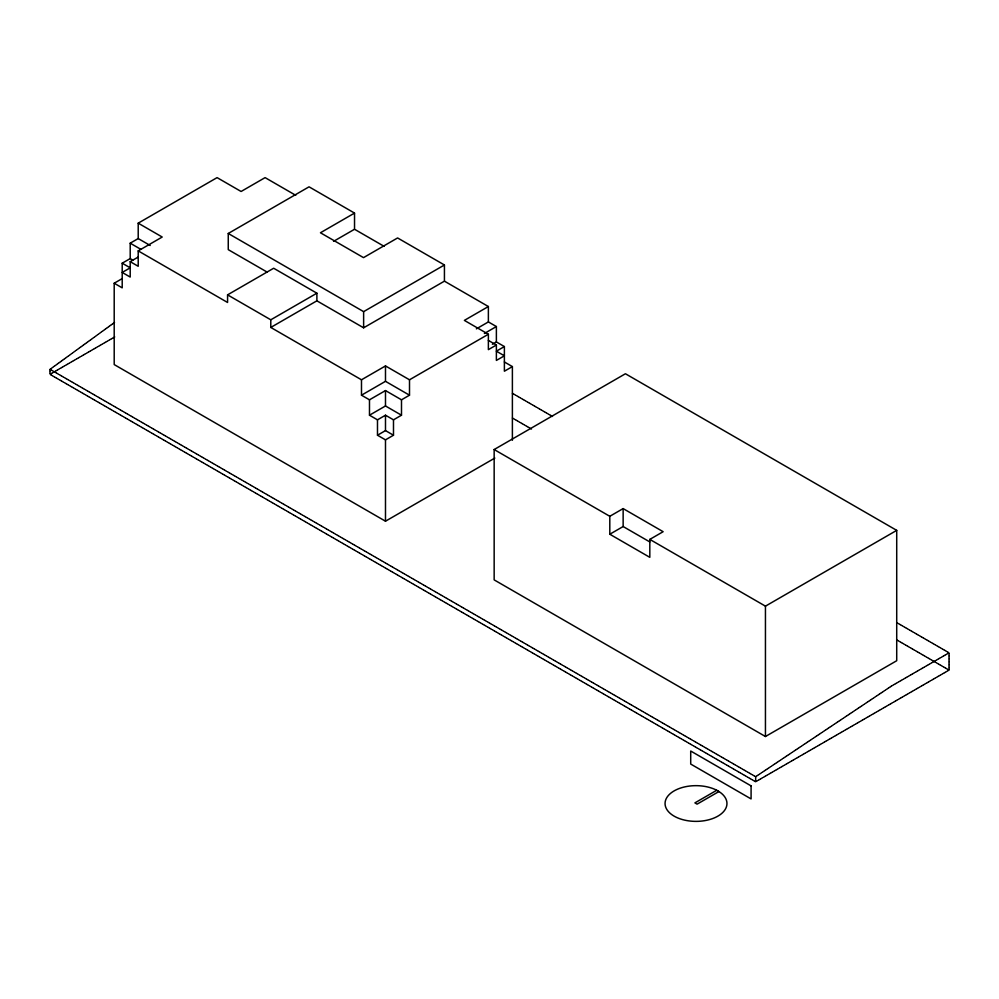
<?xml version="1.0" encoding="UTF-8"?>
<svg xmlns="http://www.w3.org/2000/svg" width="999" height="999" viewBox="0 0 999 999"><rect width="100%" height="100%" fill="white"/><g stroke="black" fill="none" stroke-linecap="round" stroke-linejoin="round"><path stroke-width="1.5" d="M50.612 374.712L49.962 373.576M49.975 372.827L49.987 372.078M50.012 371.328L50.025 370.579M50.037 369.83L50.774 368.806M51.424 368.331L52.073 367.857M52.722 367.382L53.384 366.908M54.033 366.433L54.683 365.971M55.332 365.497L55.981 365.022M56.631 364.548L57.28 364.073M57.93 363.599L58.579 363.124M59.228 362.662L59.878 362.187M60.539 361.713L61.189 361.238M61.838 360.764L62.487 360.289M63.137 359.815L63.786 359.34M64.436 358.878L65.085 358.404M65.734 357.929L66.384 357.455M67.033 356.98L67.695 356.506M68.344 356.031L68.993 355.569M69.643 355.095L70.292 354.62M70.941 354.146L71.591 353.671M72.24 353.196L72.89 352.722M73.539 352.247L74.188 351.785M74.85 351.311L75.499 350.836M76.149 350.362L76.798 349.887M77.447 349.413L78.097 348.938M78.746 348.476L79.396 348.002M80.045 347.527L80.694 347.053M81.356 346.578L82.005 346.104M82.655 345.629L83.304 345.154M83.953 344.692L84.603 344.218M85.252 343.743L85.902 343.269M86.551 342.794L87.2 342.32M87.85 341.845L88.511 341.383M89.161 340.909L89.81 340.434M90.459 339.96L91.109 339.485M91.758 339.011L92.407 338.536M93.057 338.062L93.706 337.6M94.356 337.125L95.005 336.651M95.667 336.176L96.316 335.701M96.965 335.227L97.615 334.752M98.264 334.29L98.913 333.816M99.563 333.341L100.212 332.867M100.862 332.392L101.511 331.918M102.16 331.443L102.822 330.981M103.471 330.507L104.121 330.032M104.77 329.558L105.419 329.083M106.069 328.609L106.718 328.134M107.368 327.66L108.017 327.197M108.666 326.723L109.316 326.248M109.977 325.774L110.627 325.299M111.276 324.825L111.925 324.35M112.575 323.888L113.224 323.414M113.874 322.939L114.523 322.465M755.656 777.222L756.305 776.273M756.955 775.836L757.617 775.399M758.266 774.962L758.928 774.525M759.577 774.088L760.227 773.651M760.888 773.214L761.538 772.776M762.2 772.339L762.849 771.902M763.498 771.465L764.16 771.041M764.809 770.604L765.471 770.167M766.121 769.73L766.77 769.292M767.432 768.855L768.081 768.418M768.743 767.981L769.392 767.544M770.042 767.107L770.704 766.67M771.353 766.233L772.015 765.796M772.664 765.359L773.313 764.922M773.975 764.485L774.625 764.048M775.286 763.611L775.936 763.174M776.585 762.736L777.247 762.299M777.896 761.862L778.558 761.425M779.208 760.988L779.857 760.551M780.519 760.114L781.168 759.677M781.83 759.24L782.479 758.803M783.129 758.366L783.79 757.929M784.44 757.492L785.102 757.055M785.751 756.618L786.4 756.181M787.062 755.744L787.712 755.306M788.373 754.882L789.023 754.445M789.672 754.008L790.334 753.571M790.983 753.134L791.645 752.697M792.294 752.259L792.944 751.822M793.606 751.385L794.255 750.948M794.917 750.511L795.566 750.074M796.215 749.637L796.877 749.2M797.527 748.763L798.189 748.326M798.838 747.889L799.5 747.452M800.149 747.015L800.798 746.578M801.46 746.141L802.11 745.704M802.771 745.266L803.421 744.829M804.07 744.392L804.732 743.955M805.381 743.518L806.043 743.081M806.692 742.644L807.342 742.207M808.004 741.77L808.653 741.333M809.315 740.896L809.964 740.459M810.614 740.022L811.275 739.585M811.925 739.148L812.587 738.711M813.236 738.286L813.885 737.849M814.547 737.412L815.196 736.975M815.858 736.538L816.508 736.101M817.157 735.664L817.819 735.227M818.468 734.789L819.13 734.352M819.779 733.915L820.429 733.478M821.091 733.041L821.74 732.604M822.402 732.167L823.051 731.73M823.7 731.293L824.362 730.856M825.012 730.419L825.674 729.982M826.323 729.545L826.972 729.108M827.634 728.671L828.283 728.234M828.945 727.796L829.595 727.359M830.244 726.922L830.906 726.485M831.555 726.048L832.217 725.611M832.866 725.174L833.516 724.737M834.177 724.3L834.827 723.863M835.489 723.426L836.138 722.989M836.787 722.552L837.449 722.127M838.099 721.69L838.76 721.253M839.41 720.816L840.059 720.379M840.721 719.942L841.37 719.505M842.032 719.068L842.681 718.631M843.331 718.194L843.993 717.757M844.642 717.319L845.304 716.882M845.953 716.445L846.603 716.008M847.264 715.571L847.914 715.134M848.576 714.697L849.225 714.26M849.874 713.823L850.536 713.386M851.185 712.949L851.847 712.512M852.497 712.075L853.146 711.638M853.808 711.201L854.457 710.764M855.119 710.326L855.768 709.889M856.418 709.452L857.08 709.015M857.729 708.578L858.391 708.141M859.04 707.704L859.689 707.267M860.351 706.83L861.001 706.393M861.662 705.968L862.312 705.531M862.961 705.094L863.623 704.657M864.272 704.22L864.934 703.783M865.584 703.346L866.233 702.909M866.895 702.472L867.544 702.035M868.206 701.598L868.855 701.161M869.505 700.724L870.166 700.287M870.816 699.849L871.478 699.412M872.127 698.975L872.776 698.538M873.438 698.101L874.088 697.664M874.749 697.227L875.399 696.79M876.048 696.353L876.71 695.916M877.359 695.479L878.021 695.042M878.67 694.605L879.32 694.168M879.982 693.731L880.631 693.294M881.293 692.856L881.942 692.419M882.592 691.982L883.253 691.545M883.903 691.108L884.565 690.671M885.214 690.234L885.863 689.797M886.525 689.372L887.174 688.935M887.836 688.498L888.486 688.061M889.135 687.624L889.797 687.187M890.446 686.75L891.108 686.313M150.212 245.492L138.212 238.561L138.212 223.164L217.083 177.622L241.096 191.483L265.097 177.622L295.729 195.305M494.83 458.079L385.489 521.203L114.198 364.573L114.198 283.229L122.203 287.849L122.203 263.199L130.207 258.591L130.207 243.182L138.212 238.561M122.203 263.199L130.207 267.819L122.203 272.44L130.207 277.06L130.207 261.663L138.212 266.283L138.212 250.886L162.213 237.025L138.212 223.164M130.207 261.663L138.212 257.043M114.198 283.229L122.203 278.609M266.983 272.003L228.259 249.65L228.259 233.479L309.053 186.825L354.533 213.087L354.533 229.258L384.14 246.353M51.036 373.701L51.698 373.326M52.348 372.939L53.009 372.565M53.659 372.19L54.321 371.803M54.982 371.428L55.632 371.054M56.294 370.666L56.943 370.292M57.605 369.917L58.254 369.53M58.916 369.155L59.578 368.781M60.227 368.394L60.889 368.019M61.538 367.644L62.2 367.257M62.85 366.883L63.511 366.508M64.161 366.121L64.823 365.746M65.484 365.372L66.134 364.985M66.796 364.61L67.445 364.235M68.107 363.848L68.756 363.474M69.418 363.087L70.067 362.712M70.729 362.337L71.391 361.95M72.04 361.576L72.702 361.201M73.352 360.814L74.013 360.439M74.663 360.065L75.325 359.677M75.986 359.303L76.636 358.928M77.298 358.541L77.947 358.166M78.609 357.792L79.258 357.405M79.92 357.03L80.569 356.655M81.231 356.268L81.893 355.894M82.542 355.519L83.204 355.132M83.854 354.757L84.515 354.383M85.165 353.996L85.827 353.621M86.476 353.234L87.138 352.859M87.8 352.485L88.449 352.098M89.111 351.723L89.76 351.348M90.422 350.961L91.071 350.587M91.733 350.212L92.395 349.825M93.044 349.45L93.706 349.076M94.356 348.688L95.017 348.314M95.667 347.939L96.329 347.552M96.978 347.177L97.64 346.803M98.302 346.416L98.951 346.041M99.613 345.666L100.262 345.279M100.924 344.905L101.573 344.53M102.235 344.143L102.885 343.768M103.546 343.394L104.208 343.007M104.858 342.632L105.519 342.245M106.169 341.87L106.831 341.496M107.48 341.109L108.142 340.734M108.804 340.359L109.453 339.972M110.115 339.598L110.764 339.223M111.426 338.836L112.075 338.461M112.737 338.087L113.386 337.699M114.048 337.325L114.71 336.95M354.533 213.087L320.442 232.767L363.511 257.63L397.59 237.949L444.43 264.985L444.43 281.156L363.624 327.809L316.883 300.824L270.791 327.435L270.791 319.805L316.883 293.194L316.883 300.824M138.212 250.886L227.572 302.472L227.572 294.855L273.664 268.244L316.883 293.194M333.554 241.358L354.533 229.258M228.259 233.479L363.624 311.638L444.43 264.985M270.791 327.435L361.488 379.795L385.489 365.934L409.503 379.795L488.374 334.253L488.374 349.65L496.378 345.03L496.378 360.427L504.383 355.806L496.378 351.186L504.383 346.566L504.383 371.216L512.387 366.596L512.387 440.272M476.373 328.858L488.374 321.928L488.374 306.531L464.373 320.392L488.374 334.253M361.488 379.795L361.488 395.192L385.489 381.331L409.503 395.192L409.503 379.795M361.488 395.192L369.48 399.812L385.489 390.572L401.498 399.812L409.503 395.192M484.378 333.479L496.378 326.548L496.378 341.945L504.383 346.566M369.48 399.812L369.48 415.209L385.489 405.969L401.498 415.209L401.498 399.812M492.382 344.255L496.378 341.945M369.48 415.209L377.485 419.83L385.489 415.209L393.494 419.83L401.498 415.209M377.485 419.83L377.485 435.227L385.489 430.606L393.494 435.227L393.494 419.83M377.485 435.227L385.489 439.847L393.494 435.227M494.155 449.538L625.424 373.751L896.715 530.369L896.715 660.726L765.446 736.513L494.155 579.882L494.155 449.538L609.802 516.296L623.139 508.591L663.149 531.693L649.812 539.398L649.812 557.33L609.802 534.228L609.802 516.296M609.802 534.228L623.139 526.535L649.812 541.933M649.812 539.398L765.446 606.156L896.715 530.369M891.533 686.013L892.194 685.639M892.856 685.264L893.506 684.877M894.167 684.502L894.817 684.128M895.479 683.741L896.128 683.366M896.79 682.991L897.439 682.604M898.101 682.23L898.763 681.855M899.412 681.468L900.074 681.093M900.723 680.719L901.385 680.331M902.035 679.957L902.696 679.582M903.346 679.195L904.008 678.821M904.669 678.446L905.319 678.059M905.981 677.684L906.63 677.31M907.292 676.922L907.941 676.548M908.603 676.173L909.265 675.786M909.914 675.411L910.576 675.024M911.225 674.65L911.887 674.275M912.537 673.888L913.198 673.513M913.848 673.139L914.51 672.752M915.171 672.377L915.821 672.002M916.483 671.615L917.132 671.241M917.794 670.866L918.443 670.479M919.105 670.104L919.767 669.73M920.416 669.342L921.078 668.968M921.727 668.593L922.389 668.206M923.039 667.832L923.7 667.457M924.35 667.07L925.012 666.695M925.673 666.321L926.323 665.933M926.985 665.559L927.634 665.184M928.296 664.797L928.945 664.422M929.607 664.035L930.256 663.661M930.918 663.286L931.58 662.899M932.229 662.524L932.891 662.15M933.541 661.763L934.202 661.388M934.852 661.013L935.514 660.626M936.175 660.252L936.825 659.877M937.487 659.49L938.136 659.115M938.798 658.741L939.447 658.353M940.109 657.979L940.758 657.604M941.42 657.217L942.082 656.842M942.731 656.468L943.393 656.081M944.043 655.706L944.704 655.332M945.354 654.944L946.016 654.57M946.665 654.183L947.327 653.808M947.989 653.433L948.638 653.046M716.708 790.296L694.904 802.884L697.09 804.145L718.905 791.558M756.081 781.518L755.656 781.006M756.743 781.131L757.392 780.756M758.054 780.381L758.716 779.994M759.365 779.62L760.027 779.245M760.676 778.858L761.338 778.483M761.987 778.109L762.649 777.721M763.298 777.347L763.96 776.972M764.622 776.585L765.271 776.211M765.933 775.836L766.583 775.449M767.244 775.074L767.894 774.7M768.556 774.312L769.218 773.938M769.867 773.563L770.529 773.176M771.178 772.801L771.84 772.414M772.489 772.04L773.151 771.665M773.8 771.278L774.462 770.903M775.124 770.529L775.773 770.142M776.435 769.767L777.085 769.392M777.746 769.005L778.396 768.631M779.058 768.256L779.707 767.869M780.369 767.494L781.031 767.12M781.68 766.733L782.342 766.358M782.991 765.983L783.653 765.596M784.302 765.222L784.964 764.847M785.626 764.46L786.275 764.085M786.937 763.711L787.587 763.323M788.248 762.949L788.898 762.562M789.56 762.187L790.209 761.812M790.871 761.425L791.533 761.051M792.182 760.676L792.844 760.289M793.493 759.914L794.155 759.54M794.804 759.153L795.466 758.778M796.116 758.403L796.777 758.016M797.439 757.642L798.089 757.267M798.75 756.88L799.4 756.505M800.062 756.131L800.711 755.744M801.373 755.369L802.035 754.994M802.684 754.607L803.346 754.233M803.995 753.858L804.657 753.471M805.306 753.096L805.968 752.722M806.618 752.334L807.279 751.96M807.941 751.573L808.591 751.198M809.252 750.823L809.902 750.436M810.564 750.062L811.213 749.687M811.875 749.3L812.524 748.925M813.186 748.551L813.848 748.164M814.497 747.789L815.159 747.414M815.808 747.027L816.47 746.653M817.12 746.278L817.781 745.891M818.443 745.516L819.093 745.142M819.754 744.755L820.404 744.38M821.066 744.005L821.715 743.618M822.377 743.244L823.026 742.869M823.688 742.482L824.35 742.107M824.999 741.72L825.661 741.345M826.31 740.971L826.972 740.584M827.622 740.209L828.283 739.834M828.933 739.447L829.595 739.073M830.256 738.698L830.906 738.311M831.568 737.936L832.217 737.562M832.879 737.175L833.528 736.8M834.19 736.425L834.852 736.038M835.501 735.664L836.163 735.289M836.812 734.902L837.474 734.527M838.124 734.153L838.785 733.766M839.435 733.391L840.097 733.016M840.758 732.629L841.408 732.255M842.07 731.88L842.719 731.493M843.381 731.118L844.03 730.731M844.692 730.356L845.341 729.982M846.003 729.595L846.665 729.22M847.314 728.845L847.976 728.458M848.626 728.084L849.287 727.709M849.937 727.322L850.599 726.947M851.26 726.573L851.91 726.186M852.572 725.811L853.221 725.436M853.883 725.049L854.532 724.675M855.194 724.3L855.843 723.913M856.505 723.538L857.167 723.164M857.816 722.776L858.478 722.402M859.128 722.027L859.789 721.64M860.439 721.266L861.101 720.891M861.75 720.504L862.412 720.129M863.074 719.742L863.723 719.367M864.385 718.993L865.034 718.606M865.696 718.231L866.345 717.856M867.007 717.469L867.669 717.095M868.318 716.72L868.98 716.333M869.63 715.958L870.291 715.584M870.941 715.197L871.603 714.822M872.252 714.447L872.914 714.06M873.576 713.686L874.225 713.311M874.887 712.924L875.536 712.549M876.198 712.175L876.847 711.788M877.509 711.413L878.171 711.038M878.82 710.651L879.482 710.277M880.131 709.889L880.793 709.515M881.443 709.14L882.105 708.753M882.754 708.378L883.416 708.004M884.078 707.617L884.727 707.242M885.389 706.867L886.038 706.48M886.7 706.106L887.349 705.731M888.011 705.344L888.66 704.969M889.322 704.595L889.984 704.208M890.633 703.833L891.295 703.458M891.945 703.071L892.606 702.697M893.256 702.322L893.918 701.935M894.58 701.56L895.229 701.186M895.891 700.799L896.54 700.424M897.202 700.049L897.851 699.662M898.513 699.288L899.162 698.9M899.824 698.526L900.486 698.151M901.135 697.764L901.797 697.389M902.447 697.015L903.108 696.628M903.758 696.253L904.42 695.878M905.069 695.491L905.731 695.117M906.393 694.742L907.042 694.355M907.704 693.98L908.353 693.606M909.015 693.219L909.664 692.844M910.326 692.469L910.988 692.082M911.637 691.708L912.299 691.333M912.949 690.946L913.61 690.571M914.26 690.197L914.922 689.809M915.571 689.435L916.233 689.048M916.895 688.673L917.544 688.299M918.206 687.911L918.855 687.537M919.517 687.162L920.166 686.775M920.828 686.4L921.478 686.026M922.139 685.639L922.801 685.264M923.451 684.889L924.112 684.502M924.762 684.128L925.424 683.753M926.073 683.366L926.735 682.991M927.397 682.617L928.046 682.23M928.708 681.855L929.357 681.48M930.019 681.093L930.668 680.719M931.33 680.344L931.98 679.957M932.641 679.582L933.303 679.208M933.953 678.821L934.614 678.446M935.264 678.059L935.926 677.684M936.575 677.31L937.237 676.922M937.886 676.548L938.548 676.173M939.21 675.786L939.859 675.411M940.521 675.037L941.17 674.65M941.832 674.275L942.482 673.9M943.143 673.513L943.805 673.139M944.455 672.764L945.116 672.377M945.766 672.002L946.428 671.628M947.077 671.241L947.739 670.866M948.388 670.491L949.05 669.355M444.43 281.156L488.374 306.531M488.374 321.928L496.378 326.548M488.374 340.409L496.378 345.03M504.383 361.975L512.387 366.596M512.45 393.331L513.111 393.718M513.761 394.093L514.423 394.468M515.072 394.855L515.734 395.229M516.383 395.604L517.045 395.991M517.707 396.366L518.356 396.74M519.018 397.127L519.667 397.502M520.329 397.877L520.979 398.264M521.64 398.638L522.29 399.013M522.952 399.4L523.613 399.775M524.263 400.162L524.925 400.537M525.574 400.911L526.236 401.298M526.885 401.673L527.547 402.048M528.196 402.435L528.858 402.809M529.52 403.184L530.169 403.571M530.831 403.946L531.48 404.32M532.142 404.707L532.792 405.082M533.454 405.457L534.115 405.844M534.765 406.218L535.427 406.593M536.076 406.98L536.738 407.355M537.387 407.729L538.049 408.116M538.698 408.491L539.36 408.866M540.022 409.253L540.671 409.627M541.333 410.002L541.982 410.389M542.644 410.764L543.294 411.151M543.956 411.526L544.605 411.9M545.267 412.287L545.929 412.662M546.578 413.037L547.24 413.424M547.889 413.798L548.551 414.173M549.2 414.56L549.862 414.935M550.524 415.309L551.173 415.696M551.835 416.071L552.484 416.446M897.202 622.877L897.851 623.264M898.513 623.638L899.162 624.013M899.824 624.4L900.486 624.775M901.135 625.149L901.797 625.536M902.447 625.911L903.108 626.286M903.758 626.673L904.42 627.047M905.069 627.422L905.731 627.809M906.393 628.184L907.042 628.558M907.704 628.945L908.353 629.32M909.015 629.695L909.664 630.082M910.326 630.456L910.988 630.831M911.637 631.218L912.299 631.593M912.949 631.98L913.61 632.355M914.26 632.729L914.922 633.116M915.571 633.491L916.233 633.865M916.895 634.253L917.544 634.627M918.206 635.002L918.855 635.389M919.517 635.764L920.166 636.138M920.828 636.525L921.478 636.9M922.139 637.275L922.801 637.662M923.451 638.036L924.112 638.411M924.762 638.798L925.424 639.173M926.073 639.547L926.735 639.934M927.397 640.309L928.046 640.684M928.708 641.071L929.357 641.445M930.019 641.82L930.668 642.207M931.33 642.582L931.98 642.969M932.641 643.344L933.303 643.718M933.953 644.105L934.614 644.48M935.264 644.855L935.926 645.242M936.575 645.616L937.237 645.991M937.886 646.378L938.548 646.753M939.21 647.127L939.859 647.514M940.521 647.889L941.17 648.264M941.832 648.651L942.482 649.025M943.143 649.4L943.805 649.787M944.455 650.162L945.116 650.536M945.766 650.923L946.428 651.298M947.077 651.673L947.739 652.06M948.388 652.434L949.05 653.433M512.45 418.044L513.111 418.419M513.761 418.793L514.423 419.18M515.072 419.555L515.734 419.93M516.383 420.317L517.045 420.691M517.707 421.066L518.356 421.453M519.018 421.828L519.667 422.202M520.329 422.589L520.979 422.964M521.64 423.339L522.29 423.726M522.952 424.1L523.613 424.475M524.263 424.862L524.925 425.237M525.574 425.611L526.236 425.999M526.885 426.373L527.547 426.748M528.196 427.135L528.858 427.51M529.52 427.897L530.169 428.271M530.831 428.646L531.48 429.033M897.065 640.097L897.726 640.471M898.376 640.859L899.038 641.233M899.699 641.608L900.349 641.995M901.011 642.369L901.66 642.744M902.322 643.131L902.971 643.506M903.633 643.88L904.282 644.268M904.944 644.642L905.606 645.017M906.255 645.404L906.917 645.779M907.567 646.153L908.228 646.54M908.878 646.915L909.54 647.29M910.189 647.677L910.851 648.051M911.513 648.438L912.162 648.813M912.824 649.188L913.473 649.575M914.135 649.949L914.784 650.324M915.446 650.711L916.108 651.086M916.757 651.46L917.419 651.847M918.069 652.222L918.73 652.597M919.38 652.984L920.042 653.358M920.691 653.733L921.353 654.12M922.015 654.495L922.664 654.869M923.326 655.257L923.975 655.631M924.637 656.006L925.286 656.393M925.948 656.768L926.597 657.142M927.259 657.529L927.921 657.904M928.571 658.279L929.232 658.666M929.882 659.04L930.544 659.427M931.193 659.802L931.855 660.177M932.517 660.564L933.166 660.938M933.828 661.313L934.477 661.7M935.139 662.075L935.788 662.449M936.45 662.837L937.099 663.211M937.761 663.586L938.423 663.973M939.072 664.347L939.734 664.722M940.384 665.109L941.046 665.484M941.695 665.858L942.357 666.246M943.019 666.62L943.668 666.995M944.33 667.382L944.979 667.757M945.641 668.131L946.29 668.518M946.952 668.893L947.601 669.268M948.263 669.655L948.925 670.029M227.572 294.855L270.791 319.805M130.207 243.182L140.871 249.35M130.207 258.591L132.867 260.127M50.05 369.33L50.699 369.717M51.361 370.092L52.01 370.467M52.672 370.854L53.322 371.228M53.983 371.603L54.645 371.99M55.295 372.365L55.956 372.739M56.606 373.127L57.268 373.501M57.917 373.876L58.579 374.263M59.241 374.637L59.89 375.012M60.552 375.399L61.201 375.774M61.863 376.161L62.512 376.536M63.174 376.91L63.824 377.297M64.485 377.672L65.147 378.047M65.797 378.434L66.458 378.808M67.108 379.183L67.77 379.57M68.419 379.945L69.081 380.319M69.73 380.706L70.392 381.081M71.054 381.456L71.703 381.843M72.365 382.217L73.014 382.592M73.676 382.979L74.326 383.354M74.987 383.728L75.649 384.116M76.299 384.49L76.96 384.865M77.61 385.252L78.272 385.626M78.921 386.014L79.583 386.388M80.232 386.763L80.894 387.15M81.556 387.525L82.205 387.899M82.867 388.286L83.516 388.661M84.178 389.036L84.828 389.423M85.489 389.797L86.139 390.172M86.801 390.559L87.462 390.934M88.112 391.308L88.774 391.695M89.423 392.07L90.085 392.445M90.734 392.832L91.396 393.206M92.058 393.581L92.707 393.968M93.369 394.343L94.018 394.717M94.68 395.104L95.33 395.479M95.991 395.854L96.641 396.241M97.303 396.615L97.964 397.003M98.614 397.377L99.276 397.752M99.925 398.139L100.587 398.514M101.236 398.888L101.898 399.275M102.547 399.65L103.209 400.025M103.871 400.412L104.52 400.786M105.182 401.161L105.832 401.548M106.493 401.923L107.143 402.297M107.805 402.684L108.466 403.059M109.116 403.434L109.778 403.821M110.427 404.195L111.089 404.57M111.738 404.957L112.4 405.332M113.049 405.706L113.711 406.094M114.373 406.468L115.022 406.843M115.684 407.23L116.334 407.604M116.995 407.992L117.645 408.366M118.307 408.741L118.956 409.128M119.618 409.503L120.28 409.877M120.929 410.264L121.591 410.639M122.24 411.014L122.902 411.401M123.551 411.775L124.213 412.15M124.875 412.537L125.524 412.912M126.186 413.286L126.836 413.673M127.497 414.048L128.147 414.423M128.809 414.81L129.458 415.184M130.12 415.559L130.782 415.946M131.431 416.321L132.093 416.695M132.742 417.082L133.404 417.457M134.053 417.844L134.715 418.219M135.365 418.593L136.026 418.981M136.688 419.355L137.338 419.73M137.999 420.117L138.649 420.492M139.311 420.866L139.96 421.253M140.622 421.628L141.284 422.003M141.933 422.39L142.595 422.764M143.244 423.139L143.906 423.526M144.555 423.901L145.217 424.275M145.866 424.662L146.528 425.037M147.19 425.412L147.84 425.799M148.501 426.173L149.151 426.548M149.813 426.935L150.462 427.31M151.124 427.684L151.773 428.072M152.435 428.446L153.097 428.833M153.746 429.208L154.408 429.582M155.057 429.97L155.719 430.344M156.368 430.719L157.03 431.106M157.692 431.481L158.341 431.855M159.003 432.242L159.653 432.617M160.315 432.992L160.964 433.379M161.626 433.753L162.275 434.128M162.937 434.515L163.599 434.89M164.248 435.264L164.91 435.651M165.559 436.026L166.221 436.401M166.87 436.788L167.532 437.162M168.182 437.537L168.843 437.924M169.505 438.299L170.155 438.686M170.817 439.061L171.466 439.435M172.128 439.822L172.777 440.197M173.439 440.571L174.101 440.959M174.75 441.333L175.412 441.708M176.061 442.095L176.723 442.47M177.372 442.844L178.034 443.231M178.684 443.606L179.345 443.981M180.007 444.368L180.657 444.742M181.319 445.117L181.968 445.504M182.63 445.879L183.279 446.253M183.941 446.64L184.59 447.015M185.252 447.39L185.914 447.777M186.563 448.151L187.225 448.526M187.874 448.913L188.536 449.288M189.186 449.675L189.847 450.049M190.509 450.424L191.159 450.811M191.82 451.186L192.47 451.56M193.132 451.948L193.781 452.322M194.443 452.697L195.092 453.084M195.754 453.459L196.416 453.833M197.065 454.22L197.727 454.595M198.376 454.97L199.038 455.357M199.688 455.731L200.349 456.106M200.999 456.493L201.661 456.868M202.322 457.242L202.972 457.629M203.634 458.004L204.283 458.379M204.945 458.766L205.594 459.14M206.256 459.515L206.918 459.902M207.567 460.277L208.229 460.664M208.878 461.038L209.54 461.413M210.19 461.8L210.851 462.175M211.501 462.549L212.163 462.937M212.824 463.311L213.474 463.686M214.136 464.073L214.785 464.448M215.447 464.822L216.096 465.209M216.758 465.584L217.42 465.959M218.069 466.346L218.731 466.72M219.38 467.095L220.042 467.482M220.692 467.857L221.353 468.231M222.003 468.618L222.665 468.993M223.326 469.368L223.976 469.755M224.638 470.129L225.287 470.517M225.949 470.891L226.598 471.266M227.26 471.653L227.909 472.028M228.571 472.402L229.233 472.789M229.882 473.164L230.544 473.538M231.194 473.926L231.855 474.3M232.505 474.675L233.167 475.062M233.828 475.437L234.478 475.811M235.14 476.198L235.789 476.573M236.451 476.948L237.1 477.335M237.762 477.709L238.411 478.084M239.073 478.471L239.735 478.846M240.384 479.22L241.046 479.607M241.696 479.982L242.357 480.357M243.007 480.744L243.669 481.118M244.318 481.506L244.98 481.88M245.642 482.255L246.291 482.642M246.953 483.017L247.602 483.391M248.264 483.778L248.913 484.153M249.575 484.527L250.237 484.915M250.886 485.289L251.548 485.664M252.198 486.051L252.859 486.426M253.509 486.8L254.171 487.187M254.82 487.562L255.482 487.937M256.144 488.324L256.793 488.698M257.455 489.073L258.104 489.46M258.766 489.835L259.415 490.209M260.077 490.596L260.727 490.971M261.388 491.358L262.05 491.733M262.7 492.107L263.361 492.495M264.011 492.869L264.673 493.244M265.322 493.631L265.984 494.006M266.646 494.38L267.295 494.767M267.957 495.142L268.606 495.516M269.268 495.904L269.917 496.278M270.579 496.653L271.228 497.04M271.89 497.415L272.552 497.789M273.202 498.176L273.863 498.551M274.513 498.926L275.175 499.313M275.824 499.687L276.486 500.062M277.135 500.449L277.797 500.824M278.459 501.198L279.108 501.585M279.77 501.96L280.419 502.347M281.081 502.722L281.73 503.096M282.392 503.484L283.054 503.858M283.704 504.233L284.365 504.62M285.015 504.994L285.677 505.369M286.326 505.756L286.988 506.131M287.637 506.505L288.299 506.893M288.961 507.267L289.61 507.642M290.272 508.029L290.921 508.404M291.583 508.778L292.232 509.165M292.894 509.54L293.544 509.915M294.205 510.302L294.867 510.676M295.517 511.051L296.179 511.438M296.828 511.813L297.49 512.187M298.139 512.574L298.801 512.949M299.463 513.336L300.112 513.711M300.774 514.085L301.423 514.473M302.085 514.847L302.734 515.222M303.396 515.609L304.046 515.984M304.707 516.358L305.369 516.745M306.019 517.12L306.681 517.494M307.33 517.882L307.992 518.256M308.641 518.631L309.303 519.018M309.952 519.393L310.614 519.767M311.276 520.154L311.925 520.529M312.587 520.904L313.236 521.291M313.898 521.665L314.548 522.04M315.209 522.427L315.871 522.802M316.521 523.189L317.183 523.563M317.832 523.938L318.494 524.325M319.143 524.7L319.805 525.074M320.454 525.462L321.116 525.836M321.778 526.211L322.427 526.598M323.089 526.972L323.738 527.347M324.4 527.734L325.05 528.109M325.711 528.483L326.361 528.871M327.023 529.245L327.684 529.62M328.334 530.007L328.996 530.382M329.645 530.756L330.307 531.143M330.956 531.518L331.618 531.893M332.28 532.28L332.929 532.654M333.591 533.029L334.24 533.416M334.902 533.791L335.552 534.178M336.213 534.552L336.863 534.927M337.525 535.314L338.186 535.689M338.836 536.063L339.498 536.451M340.147 536.825L340.809 537.2M341.458 537.587L342.12 537.962M342.769 538.336L343.431 538.723M344.093 539.098L344.742 539.472M345.404 539.86L346.054 540.234M346.715 540.609L347.365 540.996M348.027 541.371L348.688 541.745M349.338 542.132L350 542.507M350.649 542.882L351.311 543.269M351.96 543.643L352.622 544.03M353.271 544.405L353.933 544.78M354.595 545.167L355.244 545.541M355.906 545.916L356.556 546.303M357.217 546.678L357.867 547.052M358.529 547.44L359.178 547.814M359.84 548.189L360.502 548.576M361.151 548.951L361.813 549.325M362.462 549.712L363.124 550.087M363.773 550.461L364.435 550.849M365.097 551.223L365.746 551.598M366.408 551.985L367.058 552.36M367.719 552.734L368.369 553.121M369.031 553.496L369.68 553.871M370.342 554.258L371.004 554.632M371.653 555.019L372.315 555.394M372.964 555.769L373.626 556.156M374.275 556.53L374.937 556.905M375.599 557.292L376.248 557.667M376.91 558.041L377.56 558.429M378.221 558.803L378.871 559.178M379.533 559.565L380.182 559.939M380.844 560.314L381.506 560.701M382.155 561.076L382.817 561.45M383.466 561.838L384.128 562.212M384.777 562.587L385.439 562.974M386.089 563.349L386.75 563.723M387.412 564.11L388.062 564.485M388.723 564.872L389.373 565.247M390.035 565.621L390.684 566.008M391.346 566.383L392.008 566.758M392.657 567.145L393.319 567.519M393.968 567.894L394.63 568.281M395.279 568.656L395.941 569.03M396.591 569.418L397.252 569.792M397.914 570.167L398.564 570.554M399.225 570.928L399.875 571.303M400.537 571.69L401.186 572.065M401.848 572.439L402.497 572.827M403.159 573.201L403.821 573.576M404.47 573.963L405.132 574.338M405.781 574.712L406.443 575.099M407.093 575.474L407.754 575.861M408.416 576.236L409.066 576.61M409.727 576.997L410.377 577.372M411.039 577.747L411.688 578.134M412.35 578.508L412.999 578.883M413.661 579.27L414.323 579.645M414.972 580.019L415.634 580.407M416.283 580.781L416.945 581.156M417.594 581.543L418.256 581.918M418.906 582.292L419.568 582.679M420.229 583.054L420.879 583.428M421.541 583.816L422.19 584.19M422.852 584.565L423.501 584.952M424.163 585.327L424.825 585.701M425.474 586.088L426.136 586.463M426.785 586.85L427.447 587.225M428.096 587.599L428.758 587.986M429.408 588.361L430.07 588.736M430.731 589.123L431.381 589.497M432.043 589.872L432.692 590.259M433.354 590.634L434.003 591.008M434.665 591.396L435.314 591.77M435.976 592.145L436.638 592.532M437.287 592.907L437.949 593.281M438.598 593.668L439.26 594.043M439.91 594.417L440.571 594.805M441.233 595.179L441.883 595.554M442.545 595.941L443.194 596.316M443.856 596.703L444.505 597.077M445.167 597.452L445.816 597.839M446.478 598.214L447.14 598.588M447.789 598.975L448.451 599.35M449.1 599.725L449.762 600.112M450.412 600.486L451.073 600.861M451.723 601.248L452.385 601.623M453.047 601.997L453.696 602.385M454.358 602.759L455.007 603.134M455.669 603.521L456.318 603.896M456.98 604.27L457.642 604.657M458.291 605.032L458.953 605.406M459.602 605.794L460.264 606.168M460.914 606.543L461.575 606.93M462.225 607.305L462.887 607.692M463.548 608.066L464.198 608.441M464.86 608.828L465.509 609.203M466.171 609.577L466.82 609.964M467.482 610.339L468.131 610.714M468.793 611.101L469.455 611.475M470.104 611.85L470.766 612.237M471.416 612.612L472.077 612.986M472.727 613.374L473.389 613.748M474.05 614.123L474.7 614.51M475.362 614.885L476.011 615.259M476.673 615.646L477.322 616.021M477.984 616.395L478.633 616.783M479.295 617.157L479.957 617.544M480.606 617.919L481.268 618.294M481.918 618.681L482.579 619.055M483.229 619.43L483.891 619.817M484.54 620.192L485.202 620.566M485.864 620.953L486.513 621.328M487.175 621.703L487.824 622.09M488.486 622.464L489.135 622.839M489.797 623.226L490.459 623.601M491.108 623.975L491.77 624.363M492.42 624.737L493.081 625.112M493.731 625.499L494.393 625.874M495.042 626.248L495.704 626.635M496.366 627.01L497.015 627.384M497.677 627.772L498.326 628.146M498.988 628.533L499.637 628.908M500.299 629.283L500.949 629.67M501.61 630.044L502.272 630.419M502.922 630.806L503.583 631.181M504.233 631.555L504.895 631.942M505.544 632.317L506.206 632.692M506.868 633.079L507.517 633.453M508.179 633.828L508.828 634.215M509.49 634.59L510.139 634.964M510.801 635.352L511.451 635.726M512.112 636.101L512.774 636.488M513.424 636.863L514.085 637.237M514.735 637.624L515.397 637.999M516.046 638.373L516.708 638.761M517.357 639.135L518.019 639.522M518.681 639.897L519.33 640.272M519.992 640.659L520.641 641.033M521.303 641.408L521.953 641.795M522.614 642.17L523.276 642.544M523.926 642.931L524.587 643.306M525.237 643.681L525.899 644.068M526.548 644.442L527.21 644.817M527.859 645.204L528.521 645.579M529.183 645.953L529.832 646.341M530.494 646.715L531.143 647.09M531.805 647.477L532.455 647.851M533.116 648.226L533.766 648.613M534.428 648.988L535.089 649.375M535.739 649.75L536.401 650.124M537.05 650.511L537.712 650.886M538.361 651.261L539.023 651.648M539.685 652.022L540.334 652.397M540.996 652.784L541.645 653.159M542.307 653.533L542.957 653.92M543.618 654.295L544.268 654.67M544.93 655.057L545.591 655.431M546.241 655.806L546.903 656.193M547.552 656.568L548.214 656.942M548.863 657.33L549.525 657.704M550.187 658.079L550.836 658.466M551.498 658.841L552.147 659.215M552.809 659.602L553.458 659.977M554.12 660.364L554.77 660.739M555.432 661.113L556.093 661.5M556.743 661.875L557.405 662.25M558.054 662.637L558.716 663.011M559.365 663.386L560.027 663.773M560.676 664.148L561.338 664.522M562 664.909L562.649 665.284M563.311 665.659L563.96 666.046M564.622 666.42L565.272 666.795M565.933 667.182L566.595 667.557M567.245 667.931L567.907 668.319M568.556 668.693L569.218 669.068M569.867 669.455L570.529 669.829M571.178 670.217L571.84 670.591M572.502 670.966L573.151 671.353M573.813 671.728L574.462 672.102M575.124 672.489L575.774 672.864M576.435 673.239L577.085 673.626M577.747 674L578.409 674.375M579.058 674.762L579.72 675.137M580.369 675.511L581.031 675.898M581.68 676.273L582.342 676.648M583.004 677.035L583.653 677.409M584.315 677.784L584.964 678.171M585.626 678.546L586.276 678.92M586.937 679.308L587.587 679.682M588.249 680.057L588.911 680.444M589.56 680.819L590.222 681.206M590.871 681.58L591.533 681.955M592.182 682.342L592.844 682.717M593.493 683.091L594.155 683.478M594.817 683.853L595.466 684.228M596.128 684.615L596.778 684.989M597.439 685.364L598.089 685.751M598.751 686.126L599.412 686.5M600.062 686.887L600.724 687.262M601.373 687.637L602.035 688.024M602.684 688.398L603.346 688.773M603.995 689.16L604.657 689.535M605.319 689.909L605.968 690.297M606.63 690.671L607.28 691.046M607.941 691.433L608.591 691.808M609.253 692.195L609.902 692.569M610.564 692.944L611.226 693.331M611.875 693.706L612.537 694.08M613.186 694.467L613.848 694.842M614.497 695.217L615.159 695.604M615.821 695.978L616.47 696.353M617.132 696.74L617.782 697.115M618.443 697.489L619.093 697.876M619.755 698.251L620.404 698.626M621.066 699.013L621.728 699.387M622.377 699.762L623.039 700.149M623.688 700.524L624.35 700.898M624.999 701.286L625.661 701.66M626.311 702.047L626.972 702.422M627.634 702.796L628.284 703.184M628.945 703.558L629.595 703.933M630.257 704.32L630.906 704.695M631.568 705.069L632.23 705.456M632.879 705.831L633.541 706.206M634.19 706.593L634.852 706.967M635.501 707.342L636.163 707.729M636.813 708.104L637.474 708.478M638.136 708.865L638.786 709.24M639.447 709.615L640.097 710.002M640.759 710.376L641.408 710.751M642.07 711.138L642.719 711.513M643.381 711.887L644.043 712.275M644.692 712.649L645.354 713.036M646.003 713.411L646.665 713.786M647.315 714.173L647.976 714.547M648.638 714.922L649.288 715.309M649.949 715.684L650.599 716.058M651.261 716.445L651.91 716.82M652.572 717.195L653.221 717.582M653.883 717.956L654.545 718.331M655.194 718.718L655.856 719.093M656.505 719.467L657.167 719.854M657.817 720.229L658.478 720.604M659.128 720.991L659.79 721.365M660.451 721.74L661.101 722.127M661.763 722.502L662.412 722.889M663.074 723.264L663.723 723.638M664.385 724.025L665.047 724.4M665.696 724.774L666.358 725.162M667.007 725.536L667.669 725.911M668.319 726.298L668.98 726.673M669.63 727.047L670.292 727.434M670.953 727.809L671.603 728.184M672.265 728.571L672.914 728.945M673.576 729.32L674.225 729.707M674.887 730.082L675.536 730.456M676.198 730.843L676.86 731.218M677.509 731.593L678.171 731.98M678.821 732.354L679.482 732.729M680.132 733.116L680.794 733.491M681.455 733.878L682.105 734.253M682.767 734.627L683.416 735.014M684.078 735.389L684.727 735.764M685.389 736.151L686.038 736.525M686.7 736.9L687.362 737.287M688.011 737.662L688.673 738.036M689.322 738.423L689.984 738.798M690.634 739.173L691.296 739.56M691.945 739.934L692.607 740.309M693.269 740.696L693.918 741.071M694.58 741.445L695.229 741.832M695.891 742.207L696.54 742.582M697.202 742.969L697.864 743.343M698.513 743.731L699.175 744.105M699.824 744.48L700.486 744.867M701.136 745.242L701.798 745.616M702.447 746.003L703.109 746.378M703.771 746.753L704.42 747.14M705.082 747.514L705.731 747.889M706.393 748.276L707.042 748.651M707.704 749.025L708.366 749.412M709.015 749.787L709.677 750.162M710.326 750.549L710.988 750.923M711.638 751.298L712.299 751.685M712.949 752.06L713.611 752.434M714.273 752.821L714.922 753.196M715.584 753.571L716.233 753.958M716.895 754.332L717.544 754.72M718.206 755.094L718.855 755.469M719.517 755.856L720.179 756.231M720.828 756.605L721.49 756.992M722.14 757.367L722.801 757.741M723.451 758.129L724.113 758.503M724.774 758.878L725.424 759.265M726.086 759.64L726.735 760.014M727.397 760.401L728.046 760.776M728.708 761.151L729.357 761.538M730.019 761.912L730.681 762.287M731.33 762.674L731.992 763.049M732.642 763.423L733.303 763.81M733.953 764.185L734.615 764.56M735.264 764.947L735.926 765.321M736.588 765.709L737.237 766.083M737.899 766.458L738.548 766.845M739.21 767.22L739.859 767.594M740.521 767.981L741.183 768.356M741.832 768.731L742.494 769.118M743.144 769.492L743.805 769.867M744.455 770.254L745.117 770.629M745.766 771.003L746.428 771.39M747.09 771.765L747.739 772.14M748.401 772.527L749.05 772.901M749.712 773.276L750.361 773.663M751.023 774.038L751.673 774.412M752.334 774.799L752.996 775.174M753.646 775.561L754.307 775.936M754.957 776.31L755.619 776.698M51.261 375.087L51.923 375.474M52.572 375.849L53.234 376.223M53.884 376.611L54.545 376.985M55.195 377.36L55.857 377.747M56.518 378.122L57.168 378.496M57.83 378.883L58.479 379.258M59.141 379.632L59.79 380.02M60.452 380.394L61.114 380.769M61.763 381.156L62.425 381.531M63.074 381.905L63.736 382.292M64.386 382.667L65.047 383.042M65.697 383.429L66.359 383.803M67.02 384.178L67.67 384.565M68.332 384.94L68.981 385.327M69.643 385.701L70.292 386.076M70.954 386.463L71.603 386.838M72.265 387.212L72.927 387.6M73.576 387.974L74.238 388.349M74.888 388.736L75.549 389.111M76.199 389.485L76.861 389.872M77.522 390.247L78.172 390.621M78.834 391.009L79.483 391.383M80.145 391.758L80.794 392.145M81.456 392.52L82.105 392.894M82.767 393.281L83.429 393.656M84.078 394.031L84.74 394.418M85.39 394.792L86.051 395.167M86.701 395.554L87.363 395.929M88.012 396.316L88.674 396.69M89.336 397.065L89.985 397.452M90.647 397.827L91.296 398.201M91.958 398.589L92.607 398.963M93.269 399.338L93.931 399.725M94.58 400.099L95.242 400.474M95.892 400.861L96.553 401.236M97.203 401.61L97.865 401.998M98.514 402.372L99.176 402.747M99.838 403.134L100.487 403.509M101.149 403.883L101.798 404.27M102.46 404.645L103.109 405.02M103.771 405.407L104.42 405.781M105.082 406.168L105.744 406.543M106.394 406.918L107.055 407.305M107.705 407.679L108.367 408.054M109.016 408.441L109.678 408.816M110.34 409.19L110.989 409.578M111.651 409.952L112.3 410.327M112.962 410.714L113.611 411.089M114.273 411.463L114.922 411.85M115.584 412.225L116.246 412.599M116.895 412.987L117.557 413.361M118.207 413.736L118.869 414.123M119.518 414.498L120.18 414.872M120.829 415.259L121.491 415.634M122.153 416.009L122.802 416.396M123.464 416.77L124.113 417.157M124.775 417.532L125.424 417.907M126.086 418.294L126.748 418.668M127.397 419.043L128.059 419.43M128.709 419.805L129.37 420.179M130.02 420.567L130.682 420.941M131.331 421.316L131.993 421.703M132.655 422.077L133.304 422.452M133.966 422.839L134.615 423.214M135.277 423.588L135.926 423.976M136.588 424.35L137.25 424.725M137.899 425.112L138.561 425.487M139.211 425.861L139.872 426.248M140.522 426.623L141.184 427.01M141.833 427.385L142.495 427.759M143.157 428.146L143.806 428.521M144.468 428.896L145.117 429.283M145.779 429.657L146.428 430.032M147.09 430.419L147.74 430.794M148.401 431.168L149.063 431.556M149.713 431.93L150.374 432.305M151.024 432.692L151.686 433.067M152.335 433.441L152.997 433.828M153.659 434.203L154.308 434.577M154.97 434.965L155.619 435.339M156.281 435.714L156.93 436.101M157.592 436.476L158.242 436.85M158.903 437.237L159.565 437.612M160.215 437.999L160.876 438.374M161.526 438.748L162.188 439.135M162.837 439.51L163.499 439.885M164.148 440.272L164.81 440.646M165.472 441.021L166.121 441.408M166.783 441.783L167.432 442.157M168.094 442.545L168.744 442.919M169.405 443.294L170.067 443.681M170.717 444.056L171.378 444.43M172.028 444.817L172.69 445.192M173.339 445.566L174.001 445.954M174.65 446.328L175.312 446.703M175.974 447.09L176.623 447.465M177.285 447.839L177.934 448.226M178.596 448.601L179.246 448.988M179.907 449.363L180.557 449.737M181.219 450.124L181.88 450.499M182.53 450.874L183.192 451.261M183.841 451.635L184.503 452.01M185.152 452.397L185.814 452.772M186.476 453.146L187.125 453.534M187.787 453.908L188.436 454.283M189.098 454.67L189.748 455.044M190.409 455.419L191.059 455.806M191.721 456.181L192.382 456.555M193.032 456.943L193.694 457.317M194.343 457.692L195.005 458.079M195.654 458.454L196.316 458.841M196.965 459.215L197.627 459.59M198.289 459.977L198.938 460.352M199.6 460.726L200.25 461.113M200.911 461.488L201.561 461.863M202.223 462.25L202.884 462.624M203.534 462.999L204.196 463.386M204.845 463.761L205.507 464.135M206.156 464.523L206.818 464.897M207.467 465.272L208.129 465.659M208.791 466.034L209.44 466.408M210.102 466.795L210.752 467.17M211.413 467.544L212.063 467.932M212.725 468.306L213.374 468.681M214.036 469.068L214.698 469.443M215.347 469.83L216.009 470.204M216.658 470.579L217.32 470.966M217.969 471.341L218.631 471.715M219.293 472.102L219.942 472.477M220.604 472.852L221.254 473.239M221.915 473.613L222.565 473.988M223.227 474.375L223.876 474.75M224.538 475.124L225.2 475.512M225.849 475.886L226.511 476.261M227.16 476.648L227.822 477.023M228.471 477.397L229.133 477.784M229.782 478.159L230.444 478.533M231.106 478.921L231.756 479.295M232.417 479.682L233.067 480.057M233.729 480.432L234.378 480.819M235.04 481.193L235.702 481.568M236.351 481.955L237.013 482.33M237.662 482.704L238.324 483.091M238.973 483.466L239.635 483.841M240.284 484.228L240.946 484.602M241.608 484.977L242.257 485.364M242.919 485.739L243.569 486.113M244.231 486.501L244.88 486.875M245.542 487.25L246.191 487.637M246.853 488.012L247.515 488.386M248.164 488.773L248.826 489.148M249.475 489.522L250.137 489.91M250.786 490.284L251.448 490.671M252.11 491.046L252.759 491.421M253.421 491.808L254.071 492.182M254.733 492.557L255.382 492.944M256.044 493.319L256.693 493.693M257.355 494.08L258.017 494.455M258.666 494.83L259.328 495.217M259.977 495.591L260.639 495.966M261.288 496.353L261.95 496.728M262.6 497.102L263.261 497.49M263.923 497.864L264.573 498.239M265.235 498.626L265.884 499.001M266.546 499.375L267.195 499.762M267.857 500.137L268.519 500.511M269.168 500.899L269.83 501.273M270.479 501.66L271.141 502.035M271.79 502.41L272.452 502.797M273.102 503.171L273.763 503.546M274.425 503.933L275.075 504.308M275.736 504.682L276.386 505.069M277.048 505.444L277.697 505.819M278.359 506.206L279.008 506.58M279.67 506.955L280.332 507.342M280.981 507.717L281.643 508.091M282.292 508.479L282.954 508.853M283.604 509.228L284.265 509.615M284.927 509.989L285.577 510.364M286.238 510.751L286.888 511.126M287.55 511.513L288.199 511.888M288.861 512.262L289.51 512.649M290.172 513.024L290.834 513.399M291.483 513.786L292.145 514.16M292.794 514.535L293.456 514.922M294.106 515.297L294.767 515.671M295.429 516.058L296.079 516.433M296.74 516.808L297.39 517.195M298.052 517.569L298.701 517.944M299.363 518.331L300.012 518.706M300.674 519.08L301.336 519.468M301.985 519.842L302.647 520.217M303.296 520.604L303.958 520.979M304.608 521.353L305.269 521.74M305.919 522.115L306.581 522.502M307.242 522.877L307.892 523.251M308.554 523.638L309.203 524.013M309.865 524.388L310.514 524.775M311.176 525.149L311.838 525.524M312.487 525.911L313.149 526.286M313.798 526.66L314.46 527.047M315.11 527.422L315.771 527.797M316.421 528.184L317.083 528.558M317.744 528.933L318.394 529.32M319.056 529.695L319.705 530.069M320.367 530.457L321.016 530.831M321.678 531.206L322.327 531.593M322.989 531.967L323.651 532.355M324.3 532.729L324.962 533.104M325.612 533.491L326.273 533.866M326.923 534.24L327.585 534.627M328.246 535.002L328.896 535.377M329.558 535.764L330.207 536.138M330.869 536.513L331.518 536.9M332.18 537.275L332.829 537.649M333.491 538.036L334.153 538.411M334.802 538.786L335.464 539.173M336.114 539.547L336.775 539.922M337.425 540.309L338.087 540.684M338.736 541.058L339.398 541.446M340.06 541.82L340.709 542.195M341.371 542.582L342.02 542.957M342.682 543.344L343.331 543.718M343.993 544.093L344.655 544.48M345.304 544.855L345.966 545.229M346.616 545.616L347.277 545.991M347.927 546.366L348.589 546.753M349.238 547.127L349.9 547.502M350.562 547.889L351.211 548.264M351.873 548.638L352.522 549.025M353.184 549.4L353.833 549.775M354.495 550.162L355.144 550.536M355.806 550.911L356.468 551.298M357.118 551.673L357.779 552.047M358.429 552.435L359.091 552.809M359.74 553.196L360.402 553.571M361.064 553.946L361.713 554.333M362.375 554.707L363.024 555.082M363.686 555.469L364.335 555.844M364.997 556.218L365.646 556.605M366.308 556.98L366.97 557.355M367.62 557.742L368.281 558.116M368.931 558.491L369.593 558.878M370.242 559.253L370.904 559.627M371.553 560.014L372.215 560.389M372.877 560.764L373.526 561.151M374.188 561.525L374.837 561.9M375.499 562.287L376.148 562.662M376.81 563.036L377.472 563.424M378.122 563.798L378.783 564.185M379.433 564.56L380.095 564.934M380.744 565.322L381.406 565.696M382.055 566.071L382.717 566.458M383.379 566.833L384.028 567.207M384.69 567.594L385.339 567.969M386.001 568.344L386.65 568.731M387.312 569.105L387.962 569.48M388.623 569.867L389.285 570.242M389.935 570.616L390.597 571.003M391.246 571.378L391.908 571.753M392.557 572.14L393.219 572.514M393.881 572.889L394.53 573.276M395.192 573.651L395.841 574.025M396.503 574.413L397.152 574.787M397.814 575.174L398.464 575.549M399.125 575.923L399.787 576.311M400.437 576.685L401.099 577.06M401.748 577.447L402.41 577.822M403.059 578.196L403.721 578.583M404.37 578.958L405.032 579.333M405.694 579.72L406.343 580.094M407.005 580.469L407.654 580.856M408.316 581.231L408.966 581.605M409.627 581.992L410.289 582.367M410.939 582.742L411.6 583.129M412.25 583.503L412.912 583.878M413.561 584.265L414.223 584.64M414.872 585.027L415.534 585.402M416.196 585.776L416.845 586.163M417.507 586.538L418.156 586.913M418.818 587.3L419.468 587.674M420.129 588.049L420.779 588.436M421.441 588.811L422.102 589.185M422.752 589.572L423.414 589.947M424.063 590.322L424.725 590.709M425.374 591.083L426.036 591.458M426.698 591.845L427.347 592.22M428.009 592.594L428.658 592.981M429.32 593.356L429.97 593.731M430.631 594.118L431.281 594.492M431.943 594.867L432.604 595.254M433.254 595.629L433.916 596.016M434.565 596.391L435.227 596.765M435.876 597.152L436.538 597.527M437.187 597.902L437.849 598.289M438.511 598.663L439.16 599.038M439.822 599.425L440.472 599.8M441.133 600.174L441.783 600.561M442.445 600.936L443.106 601.311M443.756 601.698L444.418 602.072M445.067 602.447L445.729 602.834M446.378 603.209L447.04 603.583M447.689 603.97L448.351 604.345M449.013 604.72L449.662 605.107M450.324 605.481L450.974 605.869M451.635 606.243L452.285 606.618M452.947 607.005L453.608 607.38M454.258 607.754L454.92 608.141M455.569 608.516L456.231 608.891M456.88 609.278L457.542 609.652M458.191 610.027L458.853 610.414M459.515 610.789L460.164 611.163M460.826 611.55L461.476 611.925M462.137 612.3L462.787 612.687M463.449 613.061L464.098 613.436M464.76 613.823L465.422 614.198M466.071 614.572L466.733 614.959M467.382 615.334L468.044 615.709M468.693 616.096L469.355 616.47M470.017 616.858L470.666 617.232M471.328 617.607L471.978 617.994M472.639 618.369L473.289 618.743M473.951 619.13L474.6 619.505M475.262 619.88L475.924 620.267M476.573 620.641L477.235 621.016M477.884 621.403L478.546 621.778M479.195 622.152L479.857 622.539M480.507 622.914L481.168 623.289M481.83 623.676L482.48 624.05M483.141 624.425L483.791 624.812M484.453 625.187L485.102 625.561M485.764 625.948L486.426 626.323M487.075 626.698L487.737 627.085M488.386 627.459L489.048 627.847M489.697 628.221L490.359 628.596M491.008 628.983L491.67 629.358M492.332 629.732L492.982 630.119M493.643 630.494L494.293 630.869M494.955 631.256L495.604 631.63M496.266 632.005L496.915 632.392M497.577 632.767L498.239 633.141M498.888 633.528L499.55 633.903M500.199 634.278L500.861 634.665M501.51 635.039L502.172 635.414M502.834 635.801L503.484 636.176M504.145 636.55L504.795 636.937M505.457 637.312L506.106 637.699M506.768 638.074L507.417 638.448M508.079 638.836L508.741 639.21M509.39 639.585L510.052 639.972M510.701 640.347L511.363 640.721M512.012 641.108L512.674 641.483M513.324 641.857L513.986 642.245M514.647 642.619L515.297 642.994M515.959 643.381L516.608 643.756M517.27 644.13L517.919 644.517M518.581 644.892L519.243 645.267M519.892 645.654L520.554 646.028M521.203 646.403L521.865 646.79M522.514 647.165L523.176 647.539M523.826 647.926L524.487 648.301M525.149 648.688L525.799 649.063M526.461 649.437L527.11 649.825M527.772 650.199L528.421 650.574M529.083 650.961L529.732 651.336M530.394 651.71L531.056 652.097M531.705 652.472L532.367 652.846M533.016 653.234L533.678 653.608M534.328 653.983L534.989 654.37M535.651 654.745L536.301 655.119M536.962 655.506L537.612 655.881M538.274 656.256L538.923 656.643M539.585 657.017L540.234 657.392M540.896 657.779L541.558 658.154M542.207 658.541L542.869 658.915M543.518 659.29L544.18 659.677M544.83 660.052L545.491 660.426M546.141 660.814L546.803 661.188M547.464 661.563L548.114 661.95M548.776 662.325L549.425 662.699M550.087 663.086L550.736 663.461M551.398 663.836L552.06 664.223M552.709 664.597L553.371 664.972M554.02 665.359L554.682 665.734M555.332 666.108L555.993 666.495M556.643 666.87L557.305 667.245M557.966 667.632L558.616 668.006M559.278 668.381L559.927 668.768M560.589 669.143L561.238 669.53M561.9 669.904L562.549 670.279M563.211 670.666L563.873 671.041M564.522 671.415L565.184 671.803M565.834 672.177L566.495 672.552M567.145 672.939L567.807 673.314M568.468 673.688L569.118 674.075M569.78 674.45L570.429 674.824M571.091 675.212L571.74 675.586M572.402 675.961L573.051 676.348M573.713 676.723L574.375 677.097M575.024 677.484L575.686 677.859M576.336 678.234L576.997 678.621M577.647 678.995L578.309 679.37M578.958 679.757L579.62 680.132M580.282 680.519L580.931 680.893M581.593 681.268L582.242 681.655M582.904 682.03L583.553 682.404M584.215 682.792L584.877 683.166M585.526 683.541L586.188 683.928M586.838 684.303L587.499 684.677M588.149 685.064L588.811 685.439M589.46 685.814L590.122 686.201M590.784 686.575L591.433 686.95M592.095 687.337L592.744 687.712M593.406 688.086L594.055 688.473M594.717 688.848L595.367 689.223M596.028 689.61L596.69 689.984M597.34 690.371L598.001 690.746M598.651 691.121L599.313 691.508M599.962 691.882L600.624 692.257M601.286 692.644L601.935 693.019M602.597 693.393L603.246 693.781M603.908 694.155L604.557 694.53M605.219 694.917L605.869 695.292M606.53 695.666L607.192 696.053M607.842 696.428L608.503 696.803M609.153 697.19L609.815 697.564M610.464 697.939L611.126 698.326M611.788 698.701L612.437 699.075M613.099 699.462L613.748 699.837M614.41 700.212L615.059 700.599M615.721 700.973L616.371 701.36M617.032 701.735L617.694 702.11M618.344 702.497L619.005 702.871M619.655 703.246L620.317 703.633M620.966 704.008L621.628 704.382M622.277 704.77L622.939 705.144M623.601 705.519L624.25 705.906M624.912 706.281L625.561 706.655M626.223 707.042L626.873 707.417M627.534 707.791L628.196 708.179M628.846 708.553L629.507 708.928M630.157 709.315L630.819 709.69M631.468 710.064L632.13 710.451M632.779 710.826L633.441 711.213M634.103 711.588L634.752 711.962M635.414 712.349L636.063 712.724M636.725 713.099L637.374 713.486M638.036 713.86L638.686 714.235M639.348 714.622L640.009 714.997M640.659 715.371L641.321 715.759M641.97 716.133L642.632 716.508M643.281 716.895L643.943 717.27M644.605 717.644L645.254 718.031M645.916 718.406L646.565 718.781M647.227 719.168L647.876 719.542M648.538 719.917L649.188 720.304M649.85 720.679L650.511 721.053M651.161 721.44L651.823 721.815M652.472 722.202L653.134 722.577M653.783 722.951L654.445 723.338M655.094 723.713L655.756 724.088M656.418 724.475L657.067 724.849M657.729 725.224L658.378 725.611M659.04 725.986L659.69 726.36M660.351 726.748L661.013 727.122M661.663 727.497L662.325 727.884M662.974 728.259L663.636 728.633M664.285 729.02L664.947 729.395M665.596 729.769L666.258 730.157M666.92 730.531L667.569 730.906M668.231 731.293L668.88 731.668M669.542 732.042L670.192 732.429M670.853 732.804L671.503 733.191M672.165 733.566L672.827 733.94M673.476 734.327L674.138 734.702M674.787 735.077L675.449 735.464M676.098 735.838L676.76 736.213M677.422 736.6L678.071 736.975M678.733 737.349L679.382 737.737M680.044 738.111L680.694 738.486M681.355 738.873L682.005 739.248M682.667 739.622L683.328 740.009M683.978 740.384L684.64 740.759M685.289 741.146L685.951 741.52M686.6 741.895L687.262 742.282M687.911 742.657L688.573 743.044M689.235 743.418L689.884 743.793M690.546 744.18L691.196 744.555M691.857 744.929L692.507 745.316M693.169 745.691L693.83 746.066M694.48 746.453L695.142 746.827M695.791 747.202L696.453 747.589M697.102 747.964L697.764 748.338M698.413 748.726L699.075 749.1M699.737 749.475L700.386 749.862M701.048 750.237L701.698 750.611M702.359 750.998L703.009 751.373M703.671 751.748L704.32 752.135M704.982 752.509L705.644 752.884M706.293 753.271L706.955 753.646M707.604 754.033L708.266 754.407M708.915 754.782L709.577 755.169M710.239 755.544L710.888 755.918M711.55 756.305L712.2 756.68M712.861 757.055L713.511 757.442M714.173 757.816L714.822 758.191M715.484 758.578L716.146 758.953M716.795 759.327L717.457 759.715M718.106 760.089L718.768 760.464M719.417 760.851L720.079 761.226M720.729 761.6L721.39 761.987M722.052 762.362L722.702 762.736M723.363 763.124L724.013 763.498M724.675 763.885L725.324 764.26M725.986 764.635L726.648 765.022M727.297 765.396L727.959 765.771M728.608 766.158L729.27 766.533M729.919 766.907L730.581 767.294M731.231 767.669L731.892 768.044M732.554 768.431L733.204 768.805M733.865 769.18L734.515 769.567M735.177 769.942L735.826 770.316M736.488 770.704L737.137 771.078M737.799 771.453L738.461 771.84M739.11 772.215L739.772 772.589M740.421 772.976L741.083 773.351M741.733 773.726L742.394 774.113M743.056 774.487L743.706 774.874M744.367 775.249L745.017 775.624M745.679 776.011L746.328 776.385M746.99 776.76L747.639 777.147M748.301 777.522L748.963 777.896M749.612 778.283L750.274 778.658M750.923 779.033L751.585 779.42M752.235 779.794L752.896 780.169M753.546 780.556L754.208 780.931M754.869 781.305L755.519 781.693M949.05 654.195L949.05 654.944M949.05 655.706L949.05 656.468M949.05 657.217L949.05 657.979M949.05 658.741L949.05 659.502M949.05 660.252L949.05 661.013M949.05 661.775L949.05 662.524M949.05 663.286L949.05 664.048M949.05 664.797L949.05 665.559M949.05 666.321L949.05 667.07M949.05 667.832L949.05 668.593M765.446 606.156L765.446 736.513M755.656 777.971L755.656 778.733M755.656 779.495L755.656 780.244M623.139 508.591L623.139 526.535M385.489 365.934L385.489 381.331M385.489 390.572L385.489 405.969M385.489 415.209L385.489 430.606M385.489 439.847L385.489 521.203M363.624 311.638L363.624 327.809M717.881 790.883L714.834 789.347A30.944 17.857 0 0 0 665.796 799.65A30.944 17.857 0 0 0 702.697 820.953A30.944 17.857 0 0 0 720.554 792.644L717.881 790.883M751.086 785.888L690.709 751.023L690.709 764.06L751.086 798.925L751.086 785.888"/></g></svg>
